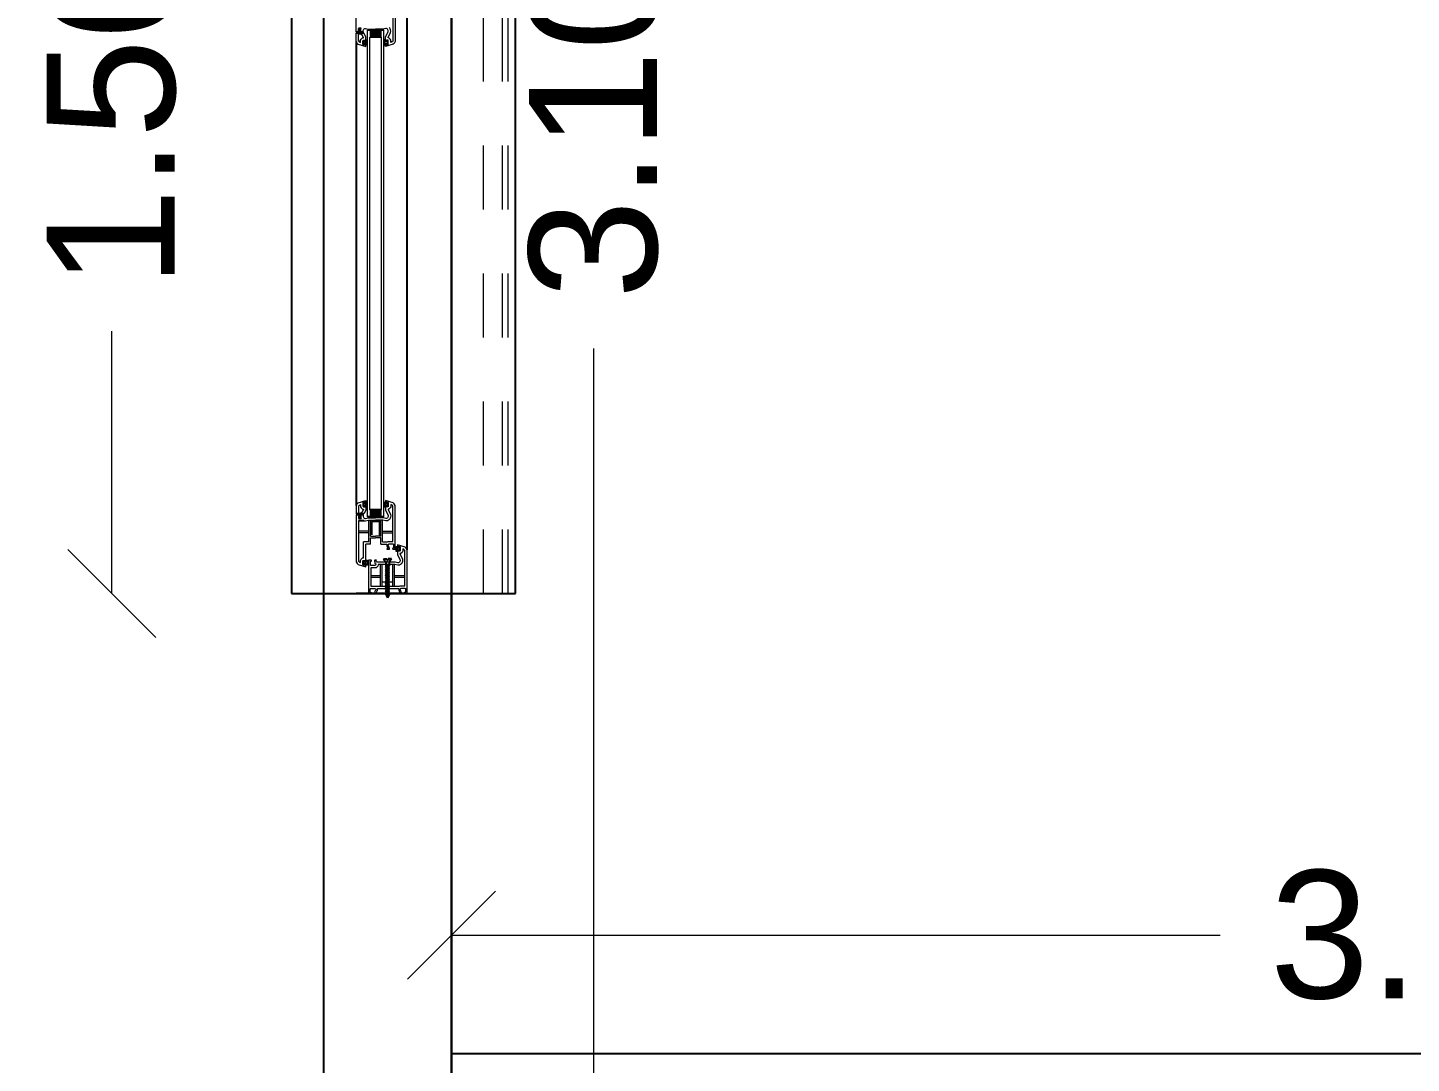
# Model space of a CAD drawing. Header units: metres. Extents: x -355 to 973, y -73 to 238.
# Drawn here: x 601.065 to 603.226, y 102.736 to 104.354 of the extents above; entities that cross this region are included whole.
import ezdxf

# ---------------------------------------------------------------- set-up
doc = ezdxf.new("R2010")
doc.units = ezdxf.units.M
doc.header["$LTSCALE"] = 3
doc.header["$MEASUREMENT"] = 0
for name, pattern in [('202$0$HIDDEN', [0.375, 0.25, -0.125]), ('ACAD_ISO02W100', [15, 12, -3]), ('DASHED2', [0.375, 0.25, -0.125])]:
    doc.linetypes.add(name, pattern=pattern)
for name, color, linetype in [('01B', 10, 'Continuous'), ('4', 4, 'ACAD_ISO02W100'), ('5', 2, 'Continuous')]:
    doc.layers.add(name, color=color, linetype=linetype)
doc.layers.add('05', color=21, linetype='Continuous', lineweight=5)
doc.layers.add('15', color=63, linetype='DASHED2', lineweight=15)
doc.styles.get("Standard").update_dxf_attribs({"font": 'arial.ttf'})
doc.dimstyles.new('ahmad', dxfattribs={"dimtxt": 0.2, "dimasz": 0.1375, "dimexe": 0, "dimexo": 0.0625, "dimgap": 0.09, "dimtad": 0, "dimzin": 0, "dimdsep": 46, "dimtxsty": 'Standard', "dimblk": 'OBLIQUE', "dimcen": 0.09, "dimclrd": 245, "dimclrt": 61, "dimadec": 0, "dimazin": 0, "dimtfac": 1, "dimtofl": 0, "dimtmove": 0, "dimatfit": 3, "dimldrblk": 'OBLIQUE', "dimfxl": 0, "dimfxlon": 1, "dimtolj": 1, "dimtzin": 0, "dimlwd": 13, "dimarcsym": 0})

# ---------------------------------------------------------------- blocks, each defined once
blk = doc.blocks.new('DSSSS')
at = {"layer": '05'}
for p, q in [((152.7604, -221.3864), (152.7604, -221.3872)), ((152.7604, -221.3872), (152.7664, -221.3872)), ((152.7664, -221.3872), (152.7664, -221.3863))]:
    blk.add_line(p, q, dxfattribs=at)
blk.add_lwpolyline([(152.7664, -221.3863), (152.7646, -221.3863), (152.7646, -221.384), (152.7657, -221.384), (152.7654, -221.383), (152.7617, -221.383), (152.7617, -221.3838), (152.7623, -221.3841), (152.763, -221.3847), (152.763, -221.3859), (152.7619, -221.3864), (152.7604, -221.3864)], dxfattribs=at)
blk = doc.blocks.new('ddd')
at = {"layer": '01B'}
for points in [[(1656.3947, 1003.8518), (1656.3838, 1003.8518), (1656.3838, 1003.8703), (1656.3947, 1003.8703)], [(1657.1326, 1003.8703), (1657.1435, 1003.8703), (1657.1435, 1003.8518), (1657.1326, 1003.8518)]]:
    blk.add_hatch(color=143, dxfattribs=at).paths.add_polyline_path(points)
at = {"layer": '01B', "color": 32}
for p, q in [((1657.2637, 1004.0293), (1657.2637, 1004.0793)), ((1657.2637, 1003.7293), (1657.2637, 1004.0293))]:
    blk.add_line(p, q, dxfattribs=at)
at = {"layer": '01B', "color": 143}
for p, q in [((1657.1951, 1003.9104), (1655.8322, 1003.9104)), ((1657.2637, 1003.9104), (1657.2637, 1003.8499)), ((1657.2637, 1003.9104), (1657.2637, 1003.8304)), ((1656.3838, 1003.8736), (1656.3838, 1003.8485)), ((1656.3947, 1003.8703), (1656.3947, 1003.8518)), ((1657.1326, 1003.8703), (1657.1326, 1003.8518)), ((1657.1435, 1003.8736), (1657.1435, 1003.8485)), ((1657.1721, 1003.8676), (1657.151, 1003.8676)), ((1657.151, 1003.8676), (1657.151, 1003.8546)), ((1657.2091, 1003.8855), (1657.2091, 1003.8803)), ((1657.2091, 1003.8855), (1657.2144, 1003.8819)), ((1657.2091, 1003.8803), (1657.2112, 1003.8803)), ((1657.2091, 1003.8732), (1657.2091, 1003.8784)), ((1657.2091, 1003.8784), (1657.2112, 1003.8784)), ((1657.2091, 1003.8732), (1657.2144, 1003.8768)), ((1657.2112, 1003.8803), (1657.2112, 1003.8793)), ((1657.2112, 1003.8784), (1657.2112, 1003.8793)), ((1657.2144, 1003.8819), (1657.2202, 1003.8819)), ((1657.2144, 1003.8768), (1657.2202, 1003.8768)), ((1657.2202, 1003.8819), (1657.2202, 1003.8793)), ((1657.2202, 1003.8819), (1657.2223, 1003.8793)), ((1657.2202, 1003.8768), (1657.2202, 1003.8793)), ((1657.2202, 1003.8768), (1657.2223, 1003.8793)), ((1657.2214, 1003.8819), (1657.2207, 1003.8813)), ((1657.2214, 1003.8768), (1657.2207, 1003.8774)), ((1657.2214, 1003.8819), (1657.2235, 1003.8793)), ((1657.2214, 1003.8768), (1657.2235, 1003.8793)), ((1657.2227, 1003.8819), (1657.2219, 1003.8813)), ((1657.2227, 1003.8768), (1657.2219, 1003.8774)), ((1657.2227, 1003.8819), (1657.2248, 1003.8793)), ((1657.2227, 1003.8768), (1657.2248, 1003.8793)), ((1657.2239, 1003.8819), (1657.2232, 1003.8813)), ((1657.2239, 1003.8768), (1657.2232, 1003.8774)), ((1657.2239, 1003.8819), (1657.226, 1003.8793)), ((1657.2239, 1003.8768), (1657.226, 1003.8793)), ((1657.2251, 1003.8819), (1657.2244, 1003.8813)), ((1657.2251, 1003.8768), (1657.2244, 1003.8774)), ((1657.2251, 1003.8819), (1657.2273, 1003.8793)), ((1657.2251, 1003.8768), (1657.2273, 1003.8793)), ((1657.2264, 1003.8819), (1657.2257, 1003.8813)), ((1657.2264, 1003.8768), (1657.2257, 1003.8774)), ((1657.2264, 1003.8819), (1657.2285, 1003.8793)), ((1657.2264, 1003.8768), (1657.2285, 1003.8793)), ((1657.2276, 1003.8819), (1657.2269, 1003.8813)), ((1657.2276, 1003.8768), (1657.2269, 1003.8774)), ((1657.2276, 1003.8819), (1657.2298, 1003.8793)), ((1657.2276, 1003.8768), (1657.2298, 1003.8793)), ((1657.2289, 1003.8819), (1657.2282, 1003.8813)), ((1657.2289, 1003.8768), (1657.2282, 1003.8774)), ((1657.2289, 1003.8819), (1657.231, 1003.8793)), ((1657.2289, 1003.8768), (1657.231, 1003.8793)), ((1657.2301, 1003.8819), (1657.2294, 1003.8813)), ((1657.2301, 1003.8768), (1657.2294, 1003.8774)), ((1657.2301, 1003.8819), (1657.2323, 1003.8793)), ((1657.2301, 1003.8768), (1657.2323, 1003.8793)), ((1657.2314, 1003.8819), (1657.2306, 1003.8813)), ((1657.2314, 1003.8768), (1657.2306, 1003.8774)), ((1657.2314, 1003.8819), (1657.2335, 1003.8793)), ((1657.2314, 1003.8768), (1657.2335, 1003.8793)), ((1657.2326, 1003.8819), (1657.2319, 1003.8813)), ((1657.2326, 1003.8768), (1657.2319, 1003.8774)), ((1657.2326, 1003.8819), (1657.2347, 1003.8793)), ((1657.2326, 1003.8768), (1657.2347, 1003.8793)), ((1657.2339, 1003.8819), (1657.2331, 1003.8813)), ((1657.2339, 1003.8768), (1657.2331, 1003.8774)), ((1657.2339, 1003.8819), (1657.236, 1003.8793)), ((1657.2339, 1003.8768), (1657.236, 1003.8793)), ((1657.2351, 1003.8819), (1657.2344, 1003.8813)), ((1657.2351, 1003.8768), (1657.2344, 1003.8774)), ((1657.2351, 1003.8819), (1657.2372, 1003.8793)), ((1657.2351, 1003.8768), (1657.2372, 1003.8793)), ((1657.2364, 1003.8819), (1657.2356, 1003.8813)), ((1657.2364, 1003.8768), (1657.2356, 1003.8774)), ((1657.2364, 1003.8819), (1657.2385, 1003.8793)), ((1657.2364, 1003.8768), (1657.2385, 1003.8793)), ((1657.2376, 1003.8819), (1657.2369, 1003.8813)), ((1657.2376, 1003.8768), (1657.2369, 1003.8774)), ((1657.2376, 1003.8819), (1657.2397, 1003.8793)), ((1657.2376, 1003.8768), (1657.2397, 1003.8793)), ((1657.2388, 1003.8819), (1657.2381, 1003.8813)), ((1657.2388, 1003.8768), (1657.2381, 1003.8774)), ((1657.2388, 1003.8819), (1657.241, 1003.8793)), ((1657.2388, 1003.8768), (1657.241, 1003.8793)), ((1657.2401, 1003.8819), (1657.2394, 1003.8813)), ((1657.2401, 1003.8768), (1657.2394, 1003.8774)), ((1657.2401, 1003.8819), (1657.2422, 1003.8793)), ((1657.2401, 1003.8768), (1657.2422, 1003.8793)), ((1657.2413, 1003.8819), (1657.2406, 1003.8813)), ((1657.2413, 1003.8768), (1657.2406, 1003.8774)), ((1657.2413, 1003.8819), (1657.2435, 1003.8793)), ((1657.2413, 1003.8768), (1657.2435, 1003.8793)), ((1657.2426, 1003.8819), (1657.2419, 1003.8813)), ((1657.2426, 1003.8768), (1657.2419, 1003.8774)), ((1657.2426, 1003.8819), (1657.2447, 1003.8793)), ((1657.2426, 1003.8768), (1657.2447, 1003.8793)), ((1657.2438, 1003.8819), (1657.2431, 1003.8813)), ((1657.2438, 1003.8768), (1657.2431, 1003.8774)), ((1657.2438, 1003.8819), (1657.246, 1003.8793)), ((1657.2438, 1003.8768), (1657.246, 1003.8793)), ((1657.2451, 1003.8819), (1657.2443, 1003.8813)), ((1657.2451, 1003.8768), (1657.2443, 1003.8774)), ((1657.2451, 1003.8819), (1657.2472, 1003.8793)), ((1657.2451, 1003.8768), (1657.2472, 1003.8793)), ((1657.2463, 1003.8819), (1657.2456, 1003.8813)), ((1657.2463, 1003.8768), (1657.2456, 1003.8774)), ((1657.2463, 1003.8819), (1657.2484, 1003.8793)), ((1657.2463, 1003.8768), (1657.2484, 1003.8793)), ((1657.2476, 1003.8819), (1657.2468, 1003.8813)), ((1657.2476, 1003.8768), (1657.2468, 1003.8774)), ((1657.2476, 1003.8819), (1657.2497, 1003.8793)), ((1657.2476, 1003.8768), (1657.2497, 1003.8793)), ((1657.2488, 1003.8819), (1657.2481, 1003.8813)), ((1657.2488, 1003.8768), (1657.2481, 1003.8774)), ((1657.2488, 1003.8819), (1657.2509, 1003.8793)), ((1657.2488, 1003.8768), (1657.2509, 1003.8793)), ((1657.2501, 1003.8819), (1657.2493, 1003.8813)), ((1657.2501, 1003.8768), (1657.2493, 1003.8774)), ((1657.2501, 1003.8819), (1657.2522, 1003.8793)), ((1657.2501, 1003.8768), (1657.2522, 1003.8793)), ((1657.2513, 1003.8819), (1657.2506, 1003.8813)), ((1657.2513, 1003.8768), (1657.2506, 1003.8774)), ((1657.2513, 1003.8819), (1657.2534, 1003.8793)), ((1657.2513, 1003.8768), (1657.2534, 1003.8793)), ((1657.2525, 1003.8819), (1657.2518, 1003.8813)), ((1657.2525, 1003.8768), (1657.2518, 1003.8774)), ((1657.2525, 1003.8819), (1657.2547, 1003.8793)), ((1657.2525, 1003.8768), (1657.2547, 1003.8793)), ((1657.2538, 1003.8819), (1657.2531, 1003.8813)), ((1657.2538, 1003.8768), (1657.2531, 1003.8774)), ((1657.2538, 1003.8819), (1657.2559, 1003.8793)), ((1657.2538, 1003.8768), (1657.2559, 1003.8793)), ((1657.255, 1003.8819), (1657.2543, 1003.8813)), ((1657.255, 1003.8768), (1657.2543, 1003.8774)), ((1657.255, 1003.8819), (1657.2572, 1003.8793)), ((1657.255, 1003.8768), (1657.2572, 1003.8793)), ((1657.2563, 1003.8819), (1657.2556, 1003.8813)), ((1657.2563, 1003.8768), (1657.2556, 1003.8774)), ((1657.2563, 1003.8819), (1657.2584, 1003.8793)), ((1657.2563, 1003.8768), (1657.2584, 1003.8793)), ((1657.2575, 1003.8819), (1657.2568, 1003.8813)), ((1657.2575, 1003.8768), (1657.2568, 1003.8774)), ((1657.2575, 1003.8819), (1657.2597, 1003.8793)), ((1657.2575, 1003.8768), (1657.2597, 1003.8793)), ((1657.2588, 1003.8819), (1657.258, 1003.8813)), ((1657.2588, 1003.8768), (1657.258, 1003.8774)), ((1657.2588, 1003.8819), (1657.2609, 1003.8793)), ((1657.2588, 1003.8768), (1657.2609, 1003.8793)), ((1657.26, 1003.8819), (1657.2593, 1003.8813)), ((1657.26, 1003.8768), (1657.2593, 1003.8774)), ((1657.26, 1003.8819), (1657.2622, 1003.8793)), ((1657.26, 1003.8768), (1657.2622, 1003.8793)), ((1657.2613, 1003.8819), (1657.2605, 1003.8813)), ((1657.2613, 1003.8768), (1657.2605, 1003.8774)), ((1657.2613, 1003.8819), (1657.2634, 1003.8793)), ((1657.2613, 1003.8768), (1657.2634, 1003.8793)), ((1657.2625, 1003.8819), (1657.2618, 1003.8813)), ((1657.2625, 1003.8768), (1657.2618, 1003.8774)), ((1657.2625, 1003.8819), (1657.2646, 1003.8793)), ((1657.2625, 1003.8768), (1657.2646, 1003.8793)), ((1657.2638, 1003.8819), (1657.263, 1003.8813)), ((1657.2638, 1003.8768), (1657.263, 1003.8774)), ((1657.2638, 1003.8819), (1657.2659, 1003.8793)), ((1657.2638, 1003.8768), (1657.2659, 1003.8793)), ((1657.265, 1003.8819), (1657.2643, 1003.8813)), ((1657.265, 1003.8768), (1657.2643, 1003.8774)), ((1657.265, 1003.8819), (1657.2671, 1003.8793)), ((1657.265, 1003.8819), (1657.2704, 1003.8793)), ((1657.265, 1003.8768), (1657.2671, 1003.8793)), ((1657.265, 1003.8768), (1657.2704, 1003.8793)), ((1657.151, 1003.8546), (1657.1718, 1003.8546)), ((1656.3812, 1003.8384), (1656.3812, 1003.8342)), ((1656.3816, 1003.8369), (1656.3814, 1003.8363)), ((1656.3866, 1003.842), (1656.3866, 1003.8379)), ((1656.3866, 1003.8342), (1656.3866, 1003.8304)), ((1656.3882, 1003.8385), (1656.3871, 1003.8364)), ((1656.3874, 1003.8358), (1656.3882, 1003.8342)), ((1656.3882, 1003.8428), (1656.3882, 1003.8385)), ((1656.3882, 1003.8342), (1656.3882, 1003.8304)), ((1656.3901, 1003.8395), (1656.3885, 1003.8364)), ((1656.3885, 1003.8364), (1656.3896, 1003.8342)), ((1656.4015, 1003.8304), (1657.1259, 1003.8304)), ((1657.1372, 1003.8395), (1657.1388, 1003.8364)), ((1657.1388, 1003.8364), (1657.1377, 1003.8342)), ((1657.1392, 1003.8428), (1657.1392, 1003.8385)), ((1657.1392, 1003.8385), (1657.1403, 1003.8364)), ((1657.14, 1003.8358), (1657.1392, 1003.8342)), ((1657.1392, 1003.8342), (1657.1392, 1003.8304)), ((1657.1407, 1003.842), (1657.1407, 1003.8379)), ((1657.1407, 1003.8342), (1657.1407, 1003.8304)), ((1657.1458, 1003.8369), (1657.1459, 1003.8363)), ((1657.1462, 1003.8384), (1657.1462, 1003.8342)), ((1657.1499, 1003.8427), (1657.1499, 1003.8342))]:
    blk.add_line(p, q, dxfattribs=at)
at = {"layer": '05', "color": 143}
for p, q in [((1657.1924, 1003.9087), (1657.1911, 1003.907)), ((1657.1951, 1003.9104), (1657.1924, 1003.9087)), ((1657.2637, 1003.9104), (1657.1951, 1003.9104)), ((1657.2637, 1003.9064), (1657.2637, 1003.9104)), ((1657.166, 1003.8717), (1657.166, 1003.8879)), ((1657.1685, 1003.8717), (1657.1685, 1003.8879)), ((1657.1911, 1003.907), (1657.1872, 1003.8953)), ((1657.1872, 1003.8953), (1657.1911, 1003.8953)), ((1657.1895, 1003.8966), (1657.1902, 1003.8989)), ((1657.1896, 1003.8962), (1657.1895, 1003.8966)), ((1657.1899, 1003.8958), (1657.1896, 1003.8962)), ((1657.1904, 1003.8957), (1657.1899, 1003.8958)), ((1657.19, 1003.8929), (1657.19, 1003.894)), ((1657.1977, 1003.8929), (1657.19, 1003.8929)), ((1657.1902, 1003.8989), (1657.1905, 1003.8993)), ((1657.1911, 1003.8957), (1657.1904, 1003.8957)), ((1657.1905, 1003.8993), (1657.1908, 1003.8995)), ((1657.1908, 1003.8995), (1657.1965, 1003.8995)), ((1657.1911, 1003.8953), (1657.1911, 1003.8957)), ((1657.1945, 1003.9052), (1657.1939, 1003.9033)), ((1657.1939, 1003.9033), (1657.1973, 1003.9033)), ((1657.195, 1003.9058), (1657.1945, 1003.9052)), ((1657.1962, 1003.9066), (1657.195, 1003.9058)), ((1657.196, 1003.8958), (1657.1957, 1003.8955)), ((1657.1957, 1003.8955), (1657.1957, 1003.8953)), ((1657.1957, 1003.8953), (1657.1961, 1003.8951)), ((1657.1974, 1003.8964), (1657.196, 1003.8958)), ((1657.1961, 1003.8951), (1657.2025, 1003.8951)), ((1657.2513, 1003.9066), (1657.1962, 1003.9066)), ((1657.1965, 1003.8995), (1657.197, 1003.8993)), ((1657.197, 1003.8993), (1657.1974, 1003.8989)), ((1657.1973, 1003.9033), (1657.1992, 1003.9026)), ((1657.1974, 1003.8989), (1657.1974, 1003.8964)), ((1657.1977, 1003.8939), (1657.1977, 1003.8929)), ((1657.1992, 1003.9026), (1657.2012, 1003.9005)), ((1657.2012, 1003.9005), (1657.2012, 1003.899)), ((1657.2012, 1003.899), (1657.2017, 1003.899)), ((1657.2017, 1003.899), (1657.2093, 1003.9027)), ((1657.2025, 1003.8951), (1657.2106, 1003.899)), ((1657.2093, 1003.9027), (1657.2113, 1003.9031)), ((1657.2106, 1003.899), (1657.2116, 1003.8993)), ((1657.2113, 1003.9031), (1657.2133, 1003.903)), ((1657.2116, 1003.8993), (1657.2126, 1003.8992)), ((1657.2126, 1003.8992), (1657.2135, 1003.8989)), ((1657.2133, 1003.903), (1657.2152, 1003.9024)), ((1657.2135, 1003.8989), (1657.2143, 1003.8983)), ((1657.2143, 1003.8983), (1657.2149, 1003.8976)), ((1657.2154, 1003.8958), (1657.2144, 1003.8914)), ((1657.2144, 1003.8914), (1657.2144, 1003.8833)), ((1657.2149, 1003.8976), (1657.2154, 1003.8969)), ((1657.2152, 1003.9024), (1657.217, 1003.9011)), ((1657.2154, 1003.8969), (1657.2154, 1003.8958)), ((1657.217, 1003.9011), (1657.218, 1003.8999)), ((1657.218, 1003.8999), (1657.2192, 1003.898)), ((1657.2192, 1003.8954), (1657.2182, 1003.891)), ((1657.2182, 1003.891), (1657.2182, 1003.8833)), ((1657.252, 1003.8904), (1657.2182, 1003.8904)), ((1657.252, 1003.8878), (1657.2182, 1003.8878)), ((1657.2192, 1003.898), (1657.2192, 1003.8954)), ((1657.2352, 1003.8904), (1657.2352, 1003.9066)), ((1657.2377, 1003.8904), (1657.2377, 1003.9066)), ((1657.2457, 1003.8878), (1657.2457, 1003.8709)), ((1657.2513, 1003.8993), (1657.2513, 1003.9066)), ((1657.2521, 1003.8982), (1657.2513, 1003.8993)), ((1657.252, 1003.8979), (1657.2521, 1003.8982)), ((1657.252, 1003.8755), (1657.252, 1003.8979)), ((1657.2551, 1003.9067), (1657.2557, 1003.9077)), ((1657.2551, 1003.9006), (1657.2551, 1003.9067)), ((1657.2558, 1003.8997), (1657.2551, 1003.9006)), ((1657.2557, 1003.9077), (1657.2563, 1003.9078)), ((1657.2571, 1003.8991), (1657.2558, 1003.8997)), ((1657.2558, 1003.8967), (1657.2561, 1003.8971)), ((1657.2558, 1003.8755), (1657.2558, 1003.8967)), ((1657.2561, 1003.8971), (1657.2572, 1003.8971)), ((1657.2563, 1003.9078), (1657.2606, 1003.9078)), ((1657.2584, 1003.8999), (1657.2571, 1003.8991)), ((1657.2572, 1003.8971), (1657.2584, 1003.8971)), ((1657.2623, 1003.9014), (1657.2584, 1003.8999)), ((1657.2584, 1003.8971), (1657.2622, 1003.8989)), ((1657.2606, 1003.9078), (1657.2617, 1003.9073)), ((1657.2617, 1003.9073), (1657.2617, 1003.9063)), ((1657.2617, 1003.9063), (1657.2623, 1003.9057)), ((1657.2622, 1003.8989), (1657.2626, 1003.8984)), ((1657.2623, 1003.9057), (1657.2637, 1003.9064)), ((1657.2637, 1003.9013), (1657.2623, 1003.9014)), ((1657.2626, 1003.8984), (1657.2627, 1003.8971)), ((1657.2627, 1003.8971), (1657.2633, 1003.897)), ((1657.2633, 1003.897), (1657.2637, 1003.8972)), ((1657.2637, 1003.8972), (1657.2637, 1003.9013)), ((1657.1827, 1003.8717), (1657.149, 1003.8717)), ((1657.1739, 1003.8691), (1657.149, 1003.8691)), ((1657.1739, 1003.8691), (1657.1739, 1003.861)), ((1657.1866, 1003.8691), (1657.1764, 1003.8691)), ((1657.1764, 1003.8691), (1657.1764, 1003.861)), ((1657.2144, 1003.8833), (1657.2144, 1003.8632)), ((1657.2182, 1003.8833), (1657.2182, 1003.865)), ((1657.2182, 1003.8709), (1657.252, 1003.8709)), ((1657.2182, 1003.8683), (1657.252, 1003.8683)), ((1657.2352, 1003.8537), (1657.2352, 1003.8683)), ((1657.2377, 1003.8537), (1657.2377, 1003.8683)), ((1657.252, 1003.8612), (1657.252, 1003.8755)), ((1657.2558, 1003.864), (1657.2558, 1003.8755)), ((1656.3811, 1003.845), (1656.3821, 1003.8494)), ((1656.3812, 1003.8439), (1656.3811, 1003.845)), ((1656.3817, 1003.8431), (1656.3812, 1003.8439)), ((1656.3821, 1003.8567), (1656.3821, 1003.861)), ((1656.3821, 1003.8494), (1656.3821, 1003.8567)), ((1656.394, 1003.8456), (1656.3882, 1003.8428)), ((1656.4005, 1003.8456), (1656.394, 1003.8456)), ((1656.3989, 1003.8469), (1656.3989, 1003.8479)), ((1656.3989, 1003.8479), (1656.4065, 1003.8479)), ((1656.3992, 1003.8444), (1656.4005, 1003.845)), ((1656.3992, 1003.8418), (1656.3992, 1003.8444)), ((1656.4009, 1003.8454), (1656.4005, 1003.8456)), ((1656.4005, 1003.845), (1656.4009, 1003.8452)), ((1656.4009, 1003.8452), (1656.4009, 1003.8454)), ((1656.4093, 1003.8455), (1656.4054, 1003.8455)), ((1656.4054, 1003.8455), (1656.4054, 1003.8451)), ((1656.4054, 1003.8451), (1656.4061, 1003.8451)), ((1656.4055, 1003.8338), (1656.4093, 1003.8455)), ((1656.4061, 1003.8451), (1656.4067, 1003.845)), ((1656.407, 1003.8441), (1656.4064, 1003.8419)), ((1656.4065, 1003.8479), (1656.4065, 1003.8467)), ((1656.4067, 1003.845), (1656.4069, 1003.8445)), ((1656.4069, 1003.8445), (1656.407, 1003.8441)), ((1657.1219, 1003.8338), (1657.118, 1003.8455)), ((1657.118, 1003.8455), (1657.1219, 1003.8455)), ((1657.1204, 1003.8445), (1657.1203, 1003.8441)), ((1657.1203, 1003.8441), (1657.1209, 1003.8419)), ((1657.1206, 1003.845), (1657.1204, 1003.8445)), ((1657.1212, 1003.8451), (1657.1206, 1003.845)), ((1657.1285, 1003.8479), (1657.1208, 1003.8479)), ((1657.1208, 1003.8479), (1657.1208, 1003.8467)), ((1657.1219, 1003.8451), (1657.1212, 1003.8451)), ((1657.1219, 1003.8455), (1657.1219, 1003.8451)), ((1657.1265, 1003.8454), (1657.1269, 1003.8456)), ((1657.1265, 1003.8452), (1657.1265, 1003.8454)), ((1657.1268, 1003.845), (1657.1265, 1003.8452)), ((1657.1282, 1003.8444), (1657.1268, 1003.845)), ((1657.1269, 1003.8456), (1657.1333, 1003.8456)), ((1657.1282, 1003.8418), (1657.1282, 1003.8444)), ((1657.1285, 1003.8469), (1657.1285, 1003.8479)), ((1657.1333, 1003.8456), (1657.1392, 1003.8428)), ((1657.1452, 1003.8567), (1657.1452, 1003.861)), ((1657.1452, 1003.8494), (1657.1452, 1003.8567)), ((1657.1462, 1003.845), (1657.1452, 1003.8494)), ((1657.1457, 1003.8431), (1657.1462, 1003.8439)), ((1657.1462, 1003.8439), (1657.1462, 1003.845)), ((1657.149, 1003.8567), (1657.149, 1003.861)), ((1657.149, 1003.8498), (1657.149, 1003.8567)), ((1657.1739, 1003.8529), (1657.149, 1003.8529)), ((1657.1827, 1003.8504), (1657.149, 1003.8504)), ((1657.15, 1003.8453), (1657.149, 1003.8498)), ((1657.1499, 1003.8427), (1657.15, 1003.8453)), ((1657.166, 1003.8504), (1657.166, 1003.8342)), ((1657.1685, 1003.8504), (1657.1685, 1003.8342)), ((1657.1739, 1003.8529), (1657.1739, 1003.861)), ((1657.1764, 1003.8529), (1657.1764, 1003.861)), ((1657.1866, 1003.8529), (1657.1764, 1003.8529)), ((1657.1827, 1003.8504), (1657.1827, 1003.8418)), ((1657.1866, 1003.8529), (1657.1866, 1003.8456)), ((1657.213, 1003.8456), (1657.1866, 1003.8456)), ((1657.2119, 1003.862), (1657.2113, 1003.8624)), ((1657.2113, 1003.8624), (1657.2113, 1003.8596)), ((1657.2113, 1003.8596), (1657.2119, 1003.8591)), ((1657.2117, 1003.8544), (1657.2114, 1003.8541)), ((1657.2114, 1003.8541), (1657.2114, 1003.8499)), ((1657.2114, 1003.8499), (1657.2637, 1003.8499)), ((1657.2114, 1003.8469), (1657.2114, 1003.8483)), ((1657.2114, 1003.8483), (1657.2191, 1003.8483)), ((1657.2126, 1003.8544), (1657.2117, 1003.8544)), ((1657.2117, 1003.8444), (1657.2131, 1003.845)), ((1657.2117, 1003.8418), (1657.2117, 1003.8444)), ((1657.2127, 1003.8614), (1657.2119, 1003.862)), ((1657.2119, 1003.8591), (1657.216, 1003.8598)), ((1657.2129, 1003.8541), (1657.2126, 1003.8544)), ((1657.2135, 1003.8619), (1657.2127, 1003.8614)), ((1657.2129, 1003.8535), (1657.2129, 1003.8541)), ((1657.2131, 1003.8529), (1657.2129, 1003.8535)), ((1657.2134, 1003.8454), (1657.213, 1003.8456)), ((1657.2135, 1003.8527), (1657.2131, 1003.8529)), ((1657.2131, 1003.845), (1657.2134, 1003.8452)), ((1657.2134, 1003.8452), (1657.2134, 1003.8454)), ((1657.2141, 1003.8625), (1657.2135, 1003.8619)), ((1657.219, 1003.8527), (1657.2135, 1003.8527)), ((1657.2144, 1003.8632), (1657.2141, 1003.8625)), ((1657.216, 1003.8598), (1657.2171, 1003.8611)), ((1657.2171, 1003.8611), (1657.2181, 1003.8611)), ((1657.218, 1003.8338), (1657.2219, 1003.8455)), ((1657.2219, 1003.8455), (1657.218, 1003.8455)), ((1657.218, 1003.8455), (1657.218, 1003.8451)), ((1657.218, 1003.8451), (1657.2187, 1003.8451)), ((1657.2181, 1003.8611), (1657.2191, 1003.8609)), ((1657.2182, 1003.865), (1657.2186, 1003.865)), ((1657.2186, 1003.865), (1657.221, 1003.8643)), ((1657.2187, 1003.8451), (1657.2192, 1003.845)), ((1657.2195, 1003.8531), (1657.219, 1003.8527)), ((1657.2196, 1003.8441), (1657.219, 1003.8419)), ((1657.2191, 1003.8609), (1657.2197, 1003.8603)), ((1657.2191, 1003.8483), (1657.2191, 1003.8467)), ((1657.2192, 1003.845), (1657.2195, 1003.8445)), ((1657.2197, 1003.8537), (1657.2195, 1003.8531)), ((1657.2195, 1003.8445), (1657.2196, 1003.8441)), ((1657.2197, 1003.8603), (1657.2197, 1003.8537)), ((1657.221, 1003.8643), (1657.2235, 1003.862)), ((1657.2235, 1003.862), (1657.2235, 1003.8537)), ((1657.2235, 1003.8537), (1657.252, 1003.8537)), ((1657.252, 1003.8537), (1657.252, 1003.8612)), ((1657.2586, 1003.864), (1657.2558, 1003.864)), ((1657.2558, 1003.8601), (1657.2562, 1003.8609)), ((1657.2558, 1003.8529), (1657.2558, 1003.8601)), ((1657.2563, 1003.8525), (1657.2558, 1003.8529)), ((1657.2562, 1003.8609), (1657.257, 1003.8613)), ((1657.2616, 1003.8525), (1657.2563, 1003.8525)), ((1657.257, 1003.8613), (1657.2582, 1003.8612)), ((1657.2582, 1003.8612), (1657.2589, 1003.8606)), ((1657.2593, 1003.8635), (1657.2586, 1003.864)), ((1657.2589, 1003.8606), (1657.2596, 1003.8599)), ((1657.2612, 1003.8623), (1657.2593, 1003.8635)), ((1657.2596, 1003.8599), (1657.263, 1003.8594)), ((1657.2622, 1003.8623), (1657.2612, 1003.8623)), ((1657.2624, 1003.8533), (1657.2616, 1003.8525)), ((1657.2628, 1003.8638), (1657.2622, 1003.8623)), ((1657.2631, 1003.8544), (1657.2624, 1003.8543)), ((1657.2624, 1003.8543), (1657.2624, 1003.8533)), ((1657.2631, 1003.8638), (1657.2628, 1003.8638)), ((1657.263, 1003.8594), (1657.2637, 1003.8599)), ((1657.2637, 1003.8637), (1657.2631, 1003.8638)), ((1657.2637, 1003.8541), (1657.2631, 1003.8544)), ((1657.2637, 1003.8599), (1657.2637, 1003.8637)), ((1657.2637, 1003.8637), (1657.2637, 1003.8637)), ((1657.2637, 1003.8499), (1657.2637, 1003.8541)), ((1656.3866, 1003.8304), (1656.3159, 1003.8304)), ((1656.3832, 1003.8378), (1656.3812, 1003.8384)), ((1656.3866, 1003.8342), (1656.3812, 1003.8342)), ((1656.3835, 1003.8356), (1656.3814, 1003.8363)), ((1656.3836, 1003.8362), (1656.3816, 1003.8369)), ((1656.3822, 1003.8424), (1656.3817, 1003.8431)), ((1656.3831, 1003.8418), (1656.3822, 1003.8424)), ((1656.3839, 1003.8416), (1656.3831, 1003.8418)), ((1656.3852, 1003.8376), (1656.3832, 1003.8378)), ((1656.3857, 1003.8354), (1656.3835, 1003.8356)), ((1656.3856, 1003.8361), (1656.3836, 1003.8362)), ((1656.385, 1003.8415), (1656.3839, 1003.8416)), ((1656.386, 1003.8417), (1656.385, 1003.8415)), ((1656.3866, 1003.8379), (1656.3852, 1003.8376)), ((1656.3871, 1003.8364), (1656.3856, 1003.8361)), ((1656.3874, 1003.8358), (1656.3857, 1003.8354)), ((1656.3866, 1003.842), (1656.386, 1003.8417)), ((1656.4015, 1003.8304), (1656.3882, 1003.8304)), ((1656.4004, 1003.8342), (1656.3896, 1003.8342)), ((1656.3949, 1003.8418), (1656.3901, 1003.8395)), ((1656.3953, 1003.8418), (1656.3949, 1003.8418)), ((1656.3953, 1003.8403), (1656.3953, 1003.8418)), ((1656.3974, 1003.8382), (1656.3953, 1003.8403)), ((1656.3993, 1003.8374), (1656.3974, 1003.8382)), ((1656.3996, 1003.8414), (1656.3992, 1003.8418)), ((1656.4026, 1003.8374), (1656.3993, 1003.8374)), ((1656.4, 1003.8412), (1656.3996, 1003.8414)), ((1656.4057, 1003.8412), (1656.4, 1003.8412)), ((1656.4004, 1003.8342), (1656.4016, 1003.835)), ((1656.4015, 1003.8304), (1656.4042, 1003.8321)), ((1656.4016, 1003.835), (1656.402, 1003.8356)), ((1656.402, 1003.8356), (1656.4026, 1003.8374)), ((1656.4042, 1003.8321), (1656.4055, 1003.8338)), ((1656.4061, 1003.8415), (1656.4057, 1003.8412)), ((1656.4064, 1003.8419), (1656.4061, 1003.8415)), ((1657.1209, 1003.8419), (1657.1212, 1003.8415)), ((1657.1212, 1003.8415), (1657.1216, 1003.8412)), ((1657.1216, 1003.8412), (1657.1273, 1003.8412)), ((1657.1232, 1003.8321), (1657.1219, 1003.8338)), ((1657.1259, 1003.8304), (1657.1232, 1003.8321)), ((1657.1253, 1003.8356), (1657.1247, 1003.8374)), ((1657.1247, 1003.8374), (1657.128, 1003.8374)), ((1657.1258, 1003.835), (1657.1253, 1003.8356)), ((1657.127, 1003.8342), (1657.1258, 1003.835)), ((1657.1259, 1003.8304), (1657.1392, 1003.8304)), ((1657.127, 1003.8342), (1657.1377, 1003.8342)), ((1657.1273, 1003.8412), (1657.1278, 1003.8414)), ((1657.1278, 1003.8414), (1657.1282, 1003.8418)), ((1657.128, 1003.8374), (1657.1299, 1003.8382)), ((1657.1299, 1003.8382), (1657.132, 1003.8403)), ((1657.132, 1003.8403), (1657.132, 1003.8418)), ((1657.132, 1003.8418), (1657.1324, 1003.8418)), ((1657.1324, 1003.8418), (1657.1372, 1003.8395)), ((1657.14, 1003.8358), (1657.1416, 1003.8354)), ((1657.1403, 1003.8364), (1657.1417, 1003.8361)), ((1657.1407, 1003.842), (1657.1413, 1003.8417)), ((1657.1407, 1003.8379), (1657.1421, 1003.8376)), ((1657.1407, 1003.8342), (1657.1462, 1003.8342)), ((1657.1407, 1003.8304), (1657.214, 1003.8304)), ((1657.1413, 1003.8417), (1657.1424, 1003.8415)), ((1657.1416, 1003.8354), (1657.1438, 1003.8356)), ((1657.1417, 1003.8361), (1657.1437, 1003.8362)), ((1657.1421, 1003.8376), (1657.1441, 1003.8378)), ((1657.1424, 1003.8415), (1657.1434, 1003.8416)), ((1657.1434, 1003.8416), (1657.1443, 1003.8418)), ((1657.1437, 1003.8362), (1657.1458, 1003.8369)), ((1657.1438, 1003.8356), (1657.1459, 1003.8363)), ((1657.1441, 1003.8378), (1657.1462, 1003.8384)), ((1657.1443, 1003.8418), (1657.1451, 1003.8424)), ((1657.1451, 1003.8424), (1657.1457, 1003.8431)), ((1657.1499, 1003.8342), (1657.2129, 1003.8342)), ((1657.2079, 1003.8418), (1657.1827, 1003.8418)), ((1657.2079, 1003.8403), (1657.2079, 1003.8418)), ((1657.2099, 1003.8382), (1657.2079, 1003.8403)), ((1657.2119, 1003.8374), (1657.2099, 1003.8382)), ((1657.2121, 1003.8414), (1657.2117, 1003.8418)), ((1657.2152, 1003.8374), (1657.2119, 1003.8374)), ((1657.2126, 1003.8412), (1657.2121, 1003.8414)), ((1657.2183, 1003.8412), (1657.2126, 1003.8412)), ((1657.2129, 1003.8342), (1657.2141, 1003.835)), ((1657.214, 1003.8304), (1657.2167, 1003.8321)), ((1657.2141, 1003.835), (1657.2146, 1003.8356)), ((1657.2146, 1003.8356), (1657.2152, 1003.8374)), ((1657.2167, 1003.8321), (1657.218, 1003.8338)), ((1657.2186, 1003.8415), (1657.2183, 1003.8412)), ((1657.219, 1003.8419), (1657.2186, 1003.8415))]:
    blk.add_line(p, q, dxfattribs=at)
at = {"layer": '05', "color": 107}
for p, q in [((1657.1435, 1003.8736), (1656.3838, 1003.8736)), ((1657.1326, 1003.8703), (1656.3947, 1003.8703)), ((1657.1435, 1003.8485), (1656.3838, 1003.8485)), ((1657.1326, 1003.8518), (1656.3947, 1003.8518))]:
    blk.add_line(p, q, dxfattribs=at)
at = {"layer": '05', "color": 143}
for points in [[(1656.3329, 1003.8917), (1656.4015, 1003.8917), (1656.4042, 1003.89), (1656.4055, 1003.8883), (1656.4093, 1003.8766), (1656.4054, 1003.8766), (1656.4054, 1003.877), (1656.4061, 1003.877), (1656.4067, 1003.8771), (1656.4069, 1003.8775), (1656.407, 1003.878), (1656.4064, 1003.8802), (1656.4061, 1003.8806), (1656.4057, 1003.8808), (1656.4, 1003.8808), (1656.3996, 1003.8807), (1656.3992, 1003.8803), (1656.3992, 1003.8777), (1656.4005, 1003.8771), (1656.4009, 1003.8768), (1656.4009, 1003.8766), (1656.4005, 1003.8765), (1656.394, 1003.8765), (1656.386, 1003.8804), (1656.385, 1003.8806), (1656.3839, 1003.8805), (1656.3831, 1003.8802), (1656.3822, 1003.8796), (1656.3817, 1003.879), (1656.3812, 1003.8782), (1656.3811, 1003.8771), (1656.3821, 1003.8727), (1656.3821, 1003.8654), (1656.3821, 1003.861)], [(1656.3452, 1003.8879), (1656.4004, 1003.8879), (1656.4016, 1003.8871), (1656.402, 1003.8865), (1656.4026, 1003.8847), (1656.3993, 1003.8847), (1656.3974, 1003.8839), (1656.3953, 1003.8818), (1656.3953, 1003.8803), (1656.3949, 1003.8803), (1656.3873, 1003.884), (1656.3852, 1003.8845), (1656.3832, 1003.8843), (1656.3814, 1003.8837), (1656.3795, 1003.8825)], [(1657.1944, 1003.8917), (1657.1259, 1003.8917), (1657.1232, 1003.89), (1657.1219, 1003.8883), (1657.118, 1003.8766), (1657.1219, 1003.8766), (1657.1219, 1003.877), (1657.1212, 1003.877), (1657.1206, 1003.8771), (1657.1204, 1003.8775), (1657.1203, 1003.878), (1657.1209, 1003.8802), (1657.1212, 1003.8806), (1657.1216, 1003.8808), (1657.1273, 1003.8808), (1657.1278, 1003.8807), (1657.1282, 1003.8803), (1657.1282, 1003.8777), (1657.1268, 1003.8771), (1657.1265, 1003.8768), (1657.1265, 1003.8766), (1657.1269, 1003.8765), (1657.1333, 1003.8765), (1657.1413, 1003.8804), (1657.1424, 1003.8806), (1657.1434, 1003.8805), (1657.1443, 1003.8802), (1657.1451, 1003.8796), (1657.1457, 1003.879), (1657.1462, 1003.8782), (1657.1462, 1003.8771), (1657.1452, 1003.8727), (1657.1452, 1003.8654), (1657.1452, 1003.861)], [(1657.1827, 1003.8717), (1657.1827, 1003.8792), (1657.1829, 1003.8795), (1657.1821, 1003.8806), (1657.1821, 1003.8879), (1657.127, 1003.8879), (1657.1258, 1003.8871), (1657.1253, 1003.8865), (1657.1247, 1003.8847), (1657.128, 1003.8847), (1657.1299, 1003.8839), (1657.132, 1003.8818), (1657.132, 1003.8803), (1657.1324, 1003.8803), (1657.1401, 1003.884), (1657.1421, 1003.8845), (1657.1441, 1003.8843), (1657.1459, 1003.8837), (1657.1478, 1003.8825), (1657.1488, 1003.8812), (1657.1499, 1003.8794), (1657.15, 1003.8768), (1657.149, 1003.8723), (1657.149, 1003.8654), (1657.149, 1003.861)], [(1657.1866, 1003.8691), (1657.1866, 1003.878), (1657.1869, 1003.8784), (1657.188, 1003.8784), (1657.1892, 1003.8784), (1657.1929, 1003.8802), (1657.1934, 1003.8797), (1657.1935, 1003.8785), (1657.1941, 1003.8783), (1657.1944, 1003.8785), (1657.1944, 1003.8826), (1657.193, 1003.8828), (1657.1892, 1003.8813), (1657.1879, 1003.8805), (1657.1866, 1003.881), (1657.1859, 1003.8819), (1657.1859, 1003.888), (1657.1865, 1003.889), (1657.1871, 1003.8891), (1657.1914, 1003.8891), (1657.1925, 1003.8887), (1657.1925, 1003.8876), (1657.193, 1003.8871), (1657.1944, 1003.8877), (1657.1944, 1003.8917)], [(1657.19, 1003.894), (1657.1924, 1003.894), (1657.1924, 1003.8969), (1657.1909, 1003.8969), (1657.1913, 1003.8982), (1657.1961, 1003.8982), (1657.1961, 1003.8972), (1657.1953, 1003.8969), (1657.1944, 1003.8961), (1657.1944, 1003.8945), (1657.1958, 1003.8939), (1657.1977, 1003.8939)], [(1656.4065, 1003.8467), (1656.4041, 1003.8467), (1656.4041, 1003.8438), (1656.4056, 1003.8438), (1656.4053, 1003.8425), (1656.4004, 1003.8425), (1656.4004, 1003.8435), (1656.4012, 1003.8439), (1656.4021, 1003.8446), (1656.4021, 1003.8462), (1656.4008, 1003.8469), (1656.3989, 1003.8469)], [(1657.1208, 1003.8467), (1657.1232, 1003.8467), (1657.1232, 1003.8438), (1657.1217, 1003.8438), (1657.1221, 1003.8425), (1657.1269, 1003.8425), (1657.1269, 1003.8435), (1657.1261, 1003.8439), (1657.1252, 1003.8446), (1657.1252, 1003.8462), (1657.1266, 1003.8469), (1657.1285, 1003.8469)], [(1657.2191, 1003.8467), (1657.2167, 1003.8467), (1657.2167, 1003.8438), (1657.2182, 1003.8438), (1657.2178, 1003.8425), (1657.213, 1003.8425), (1657.213, 1003.8435), (1657.2138, 1003.8439), (1657.2147, 1003.8446), (1657.2147, 1003.8462), (1657.2133, 1003.8469), (1657.2114, 1003.8469)]]:
    blk.add_lwpolyline(points, dxfattribs=at)
blk.add_lwpolyline([(1657.1898, 1003.8801), (1657.1894, 1003.8799), (1657.1903, 1003.8803)], close=True, dxfattribs=at)
at = {"layer": '15'}
for p, q in [((1657.2637, 1003.9793), (1655.7637, 1003.9793)), ((1655.7637, 1003.7793), (1657.2637, 1003.7793))]:
    blk.add_line(p, q, dxfattribs=at)
at = {"layer": '5', "color": 32}
for p, q in [((1657.2637, 1004.0793), (1655.7637, 1004.0793)), ((1655.7637, 1003.7293), (1657.2637, 1003.7293))]:
    blk.add_line(p, q, dxfattribs=at)
at = {"layer": '5', "color": 5, "linetype": '202$0$HIDDEN', "lineweight": 5, "ltscale": 0.1}
for p, q in [((1657.2637, 1004.0678), (1655.7637, 1004.0678)), ((1657.2637, 1004.059), (1655.7637, 1004.059)), ((1657.2637, 1004.0293), (1655.7637, 1004.0293))]:
    blk.add_line(p, q, dxfattribs=at)
at = {"layer": '01B', "color": 143, "yscale": 1.275494208194687, "zscale": 1.275494208194687}
for p, xscale in [((1461.5538, 1286.2523), 1.275494208194687), ((1851.9735, 1286.2523), -1.275494208194687)]:
    blk.add_blockref('DSSSS', p, dxfattribs=dict(at, xscale=xscale))
blk = doc.blocks.new('_Oblique')
at = {"color": 0, "linetype": 'ByBlock', "lineweight": -2}
blk.add_line((-0.5, -0.5), (0.5, 0.5), dxfattribs=at)
blk = doc.blocks.new('*D787')
at = {"color": 245, "lineweight": 13, "transparency": 16777216}
for p, q in [((601.196, 104.9697), (601.196, 104.5597)), ((601.196, 103.4697), (601.196, 103.8797))]:
    blk.add_line(p, q, dxfattribs=at)
at = {"layer": 'Defpoints', "color": 0, "transparency": 16777216}
for p in [(601.4767, 104.9697), (601.196, 103.4697), (601.4767, 103.4697)]:
    blk.add_point(p, dxfattribs=at)
at = {"color": 245, "lineweight": 13, "transparency": 16777216, "xscale": 0.1375, "yscale": 0.1375, "zscale": 0.1375}
for p, rotation in [((601.196, 104.9697), 90), ((601.196, 103.4697), 270)]:
    blk.add_blockref('_Oblique', p, dxfattribs=dict(at, rotation=rotation))
at = {"color": 61, "transparency": 16777216, "insert": (601.196, 104.2197), "char_height": 0.2, "attachment_point": 5, "rotation": 90}
blk.add_mtext('\\A1;1.50', dxfattribs=at)
blk = doc.blocks.new('*D790')
at = {"color": 245, "lineweight": 13, "transparency": 16777216}
for p, q in [((601.949, 105.7516), (601.949, 104.551)), ((601.949, 102.6516), (601.949, 103.8523))]:
    blk.add_line(p, q, dxfattribs=at)
at = {"layer": 'Defpoints', "color": 0, "transparency": 16777216}
for p in [(601.7267, 105.7516), (601.7267, 102.6516), (601.949, 102.6516)]:
    blk.add_point(p, dxfattribs=at)
at = {"color": 245, "lineweight": 13, "transparency": 16777216, "xscale": 0.1375, "yscale": 0.1375, "zscale": 0.1375}
for p, rotation in [((601.949, 105.7516), 90), ((601.949, 102.6516), 270)]:
    blk.add_blockref('_Oblique', p, dxfattribs=dict(at, rotation=rotation))
at = {"color": 61, "transparency": 16777216, "insert": (601.949, 104.2016), "char_height": 0.2, "attachment_point": 5, "rotation": 90}
blk.add_mtext('\\A1;3.10', dxfattribs=at)
blk = doc.blocks.new('*D791')
at = {"color": 245, "lineweight": 13, "transparency": 16777216}
for p, q in [((601.7267, 102.9362), (602.9273, 102.9362)), ((604.8267, 102.9362), (603.626, 102.9362))]:
    blk.add_line(p, q, dxfattribs=at)
at = {"layer": 'Defpoints', "color": 0, "transparency": 16777216}
for p in [(604.8267, 102.9362), (601.7267, 102.7516), (604.8267, 102.7516)]:
    blk.add_point(p, dxfattribs=at)
at = {"color": 245, "lineweight": 13, "transparency": 16777216, "xscale": 0.1375, "yscale": 0.1375, "zscale": 0.1375, "rotation": 180}
blk.add_blockref('_Oblique', (601.7267, 102.9362), dxfattribs=at)
at = {"color": 245, "lineweight": 13, "transparency": 16777216, "xscale": 0.1375, "yscale": 0.1375, "zscale": 0.1375}
blk.add_blockref('_Oblique', (604.8267, 102.9362), dxfattribs=at)
at = {"color": 61, "transparency": 16777216, "insert": (603.2767, 102.9362), "char_height": 0.2, "attachment_point": 5}
blk.add_mtext('\\A1;3.10', dxfattribs=at)

msp = doc.modelspace()

# ---------------------------------------------------------------- linework, layer by layer
for p, q in [((601.5267, 109.0516), (601.5267, 96.1746)), ((601.7267, 99.6516), (601.7267, 108.6516)), ((601.7267, 103.4697), (601.7267, 102.3697))]:
    msp.add_line(p, q)
at = {"layer": '4', "color": 0}
for p, q in [((601.7267, 105.7516), (601.7267, 102.6516)), ((601.7267, 102.7516), (604.8267, 102.7516))]:
    msp.add_line(p, q, dxfattribs=at)

# ---------------------------------------------------------------- block references
at = {"layer": '05', "rotation": 270}
msp.add_blockref('ddd', (-402.2527, 1760.7333), dxfattribs=at)

# ---------------------------------------------------------------- dimensions: what is measured, and where the dimension line sits
for base, p1, p2, picture, middle in [((601.949, 102.6516), (601.7267, 105.7516), (601.7267, 102.6516), '*D790', (601.949, 104.2016)), ((601.196, 103.4697), (601.4767, 104.9697), (601.4767, 103.4697), '*D787', (601.196, 104.2197))]:
    dim = msp.add_linear_dim(base=base, p1=p1, p2=p2, angle=270, dimstyle='ahmad')
    dim.commit()
    dim.dimension.update_dxf_attribs({"geometry": picture, "text_midpoint": middle})
dim = msp.add_linear_dim(base=(604.8267, 102.9362), p1=(601.7267, 102.7516), p2=(604.8267, 102.7516), dimstyle='ahmad')
dim.commit()
dim.dimension.update_dxf_attribs({"geometry": '*D791', "text_midpoint": (603.2767, 102.9362)})

doc.saveas('drawing.dxf')
